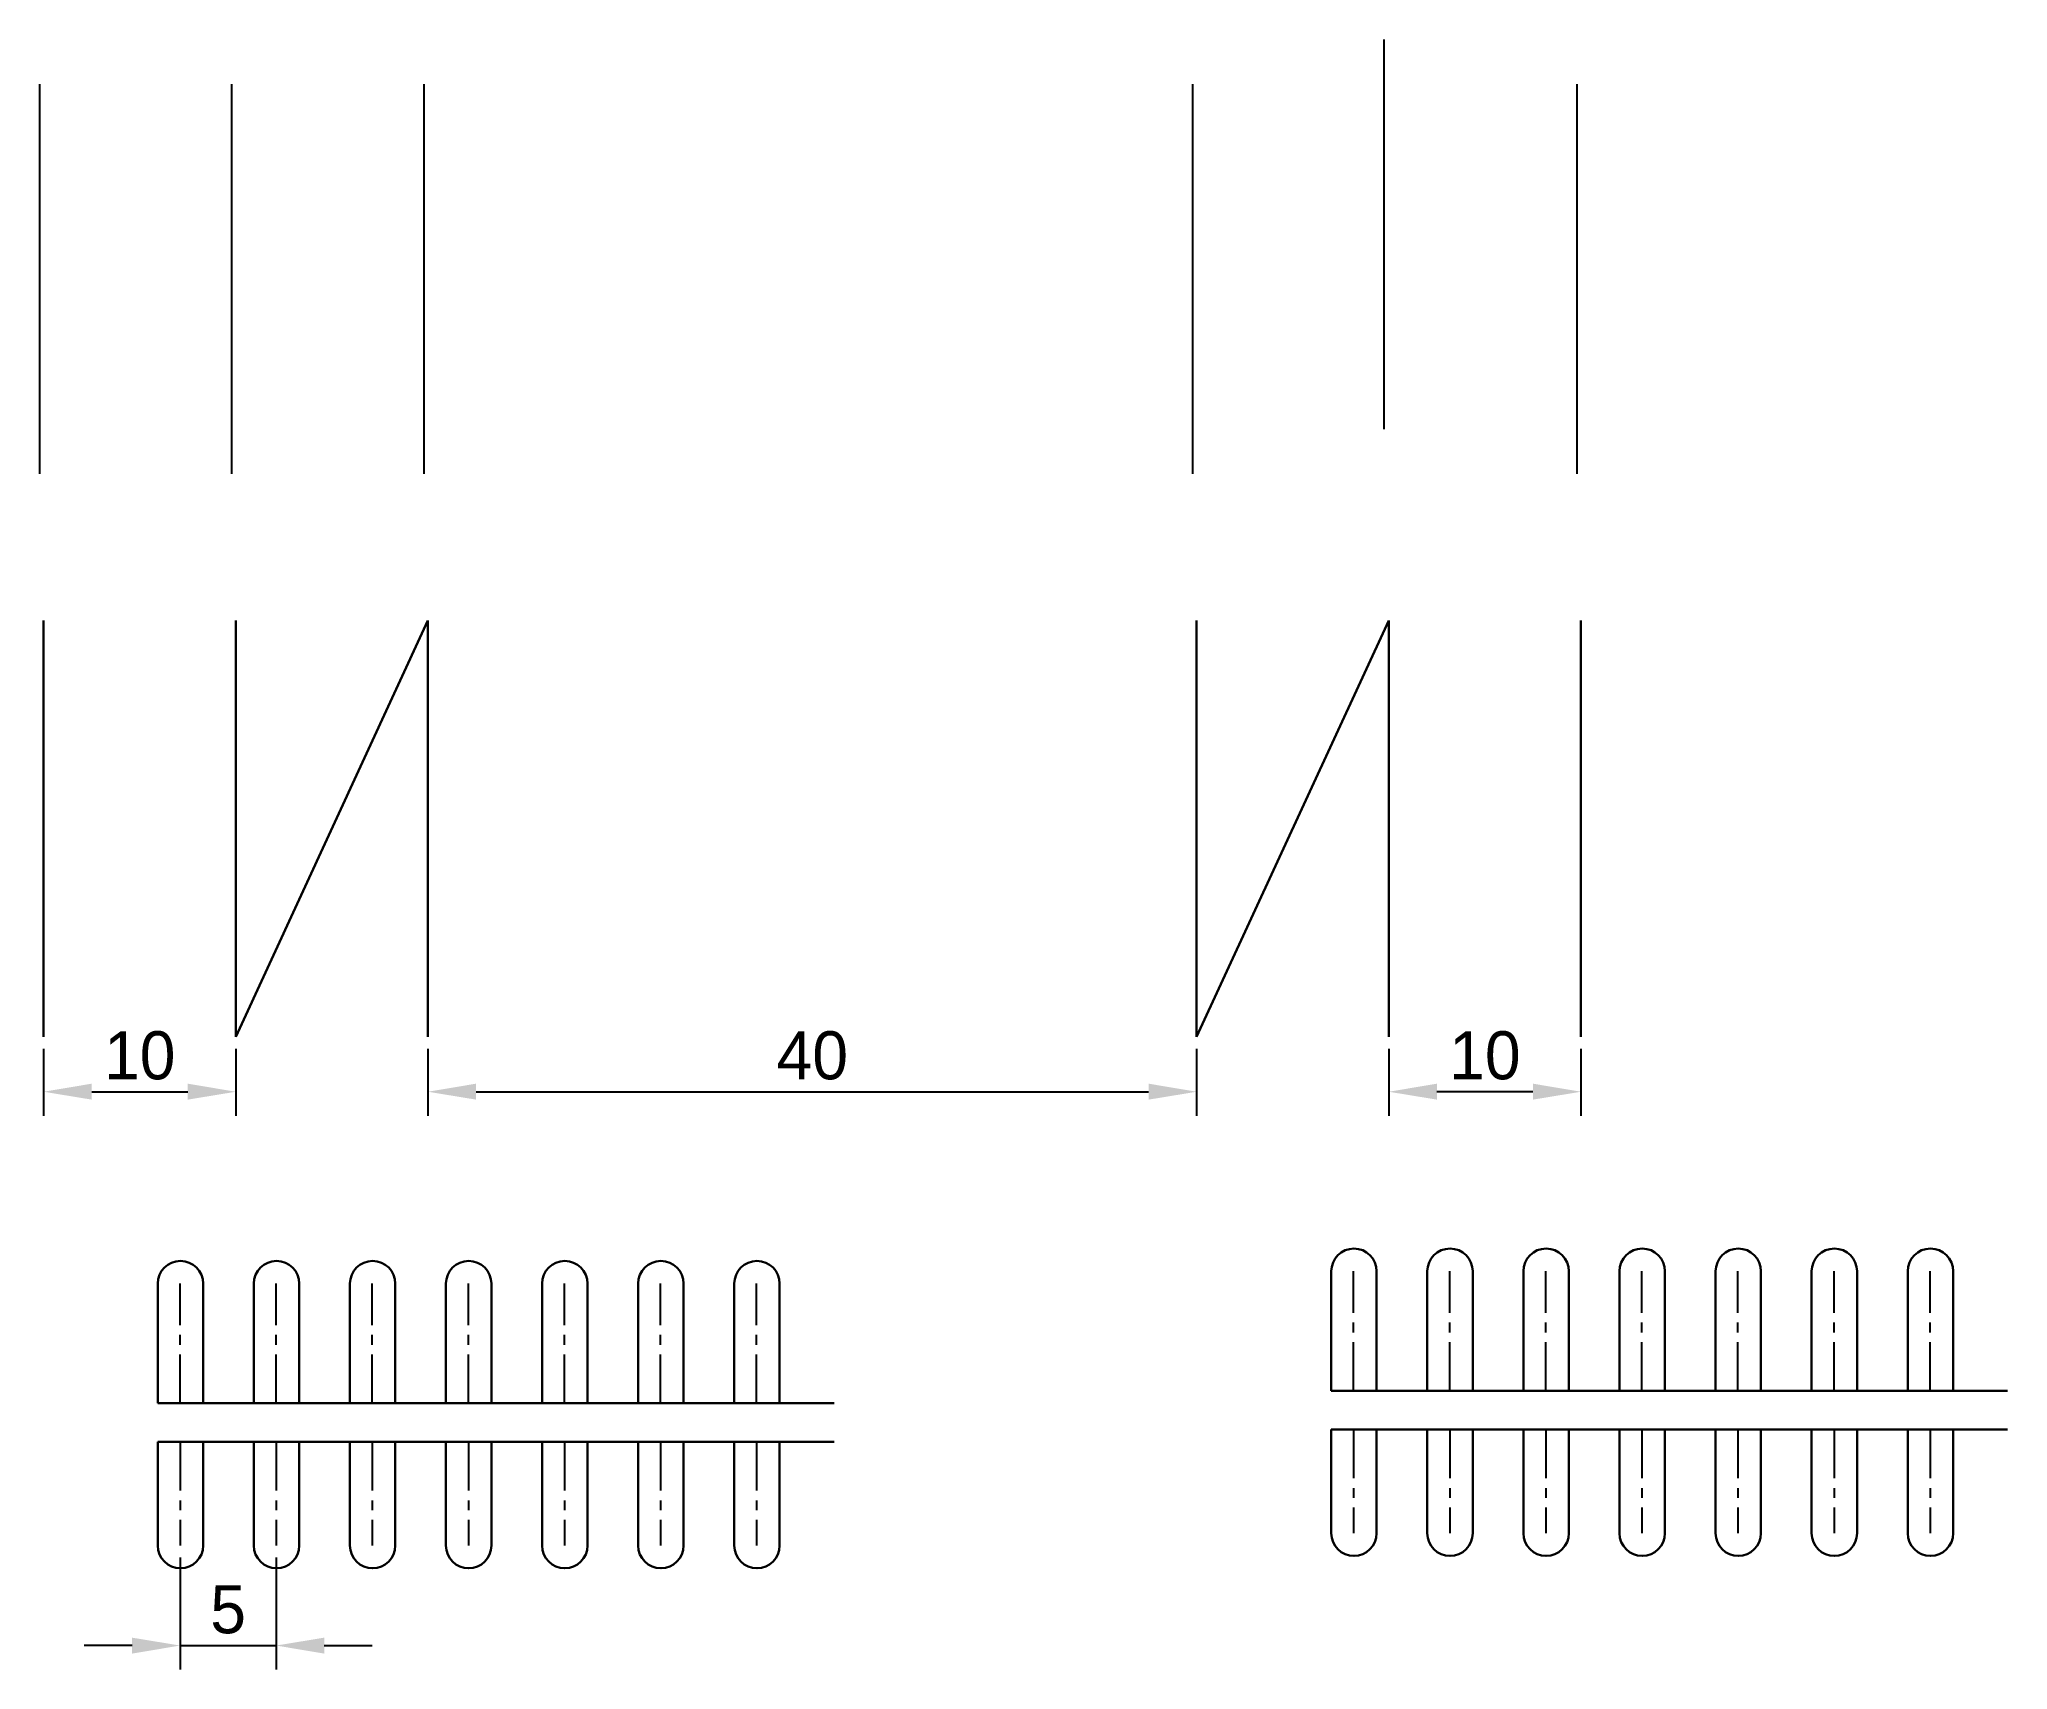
# Model space of a CAD drawing. Header units: millimetres. Extents: x 5007 to 10039, y 1497 to 2967.
# Drawn here: x 5006.9 to 5109.3, y 1496.7 to 1581.5 of the extents above; entities outside this region: 4.
import ezdxf

# ---------------------------------------------------------------- set-up
doc = ezdxf.new("R2010")
doc.units = ezdxf.units.MM
doc.linetypes.add('CENTER', pattern=[50.8, 31.75, -6.35, 6.35, -6.35])
doc.dimstyles.new('ISO-25', dxfattribs={"dimtxt": 2.5, "dimasz": 2.5, "dimexe": 1.25, "dimexo": 0.625, "dimtad": 1, "dimdsep": 46, "dimtxsty": 'Standard', "dimcen": 2.5, "dimadec": 0, "dimazin": 0, "dimtfac": 1, "dimtmove": 0, "dimatfit": 3, "dimfxl": 1, "dimarcsym": 0})

# ---------------------------------------------------------------- blocks, each defined once
blk = doc.blocks.new('*D1')
at = {"color": 0, "lineweight": -2, "transparency": 16777216}
for p, q in [((5014.19, 1502.56), (5014.19, 1496.73)), ((5019.19, 1502.56), (5019.19, 1496.73)), ((5011.69, 1497.98), (5009.19, 1497.98)), ((5014.19, 1497.98), (5019.19, 1497.98)), ((5021.69, 1497.98), (5024.19, 1497.98))]:
    blk.add_line(p, q, dxfattribs=at)
at = {"color": 0, "transparency": 16777216}
for points in [[(5011.69, 1498.39), (5011.69, 1497.56), (5014.19, 1497.98)], [(5021.69, 1498.39), (5021.69, 1497.56), (5019.19, 1497.98)]]:
    blk.add_solid(points, dxfattribs=at)
at = {"layer": 'Defpoints', "color": 0, "transparency": 16777216}
for p in [(5014.19, 1503.18), (5019.19, 1503.18), (5019.19, 1497.98)]:
    blk.add_point(p, dxfattribs=at)
at = {"color": 0, "transparency": 16777216, "insert": (5016.69, 1499.85), "char_height": 2.5, "attachment_point": 5}
blk.add_mtext('5', dxfattribs=at)
blk = doc.blocks.new('*D2')
at = {"color": 0, "lineweight": -2, "transparency": 16777216}
for p, q in [((5027.09, 1529.03), (5027.09, 1525.54)), ((5067.09, 1529.03), (5067.09, 1525.54)), ((5029.59, 1526.79), (5064.59, 1526.79))]:
    blk.add_line(p, q, dxfattribs=at)
at = {"color": 0, "transparency": 16777216}
for points in [[(5029.59, 1527.21), (5029.59, 1526.38), (5027.09, 1526.79)], [(5064.59, 1527.21), (5064.59, 1526.38), (5067.09, 1526.79)]]:
    blk.add_solid(points, dxfattribs=at)
at = {"layer": 'Defpoints', "color": 0, "transparency": 16777216}
for p in [(5027.09, 1529.65), (5067.09, 1529.65), (5067.09, 1526.79)]:
    blk.add_point(p, dxfattribs=at)
at = {"color": 0, "transparency": 16777216, "insert": (5047.09, 1528.67), "char_height": 2.5, "attachment_point": 5}
blk.add_mtext('40', dxfattribs=at)
blk = doc.blocks.new('*D6')
at = {"color": 0, "lineweight": -2, "transparency": 16777216}
for p, q in [((5007.09, 1529.03), (5007.09, 1525.54)), ((5017.09, 1529.03), (5017.09, 1525.54)), ((5009.59, 1526.79), (5014.59, 1526.79))]:
    blk.add_line(p, q, dxfattribs=at)
at = {"color": 0, "transparency": 16777216}
for points in [[(5009.59, 1527.21), (5009.59, 1526.38), (5007.09, 1526.79)], [(5014.59, 1527.21), (5014.59, 1526.38), (5017.09, 1526.79)]]:
    blk.add_solid(points, dxfattribs=at)
at = {"layer": 'Defpoints', "color": 0, "transparency": 16777216}
for p in [(5007.09, 1529.65), (5017.09, 1529.65), (5017.09, 1526.79)]:
    blk.add_point(p, dxfattribs=at)
at = {"color": 0, "transparency": 16777216, "insert": (5012.09, 1528.67), "char_height": 2.5, "attachment_point": 5}
blk.add_mtext('10', dxfattribs=at)
blk = doc.blocks.new('*D7')
at = {"color": 0, "lineweight": -2, "transparency": 16777216}
for p, q in [((5077.09, 1529.03), (5077.09, 1525.54)), ((5087.09, 1529.03), (5087.09, 1525.54)), ((5084.59, 1526.79), (5079.59, 1526.79))]:
    blk.add_line(p, q, dxfattribs=at)
at = {"color": 0, "transparency": 16777216}
for points in [[(5079.59, 1527.21), (5079.59, 1526.38), (5077.09, 1526.79)], [(5084.59, 1527.21), (5084.59, 1526.38), (5087.09, 1526.79)]]:
    blk.add_solid(points, dxfattribs=at)
at = {"layer": 'Defpoints', "color": 0, "transparency": 16777216}
for p in [(5077.09, 1529.65), (5087.09, 1529.65), (5077.09, 1526.79)]:
    blk.add_point(p, dxfattribs=at)
at = {"color": 0, "transparency": 16777216, "insert": (5082.09, 1528.67), "char_height": 2.5, "attachment_point": 5}
blk.add_mtext('10', dxfattribs=at)

msp = doc.modelspace()

# ---------------------------------------------------------------- linework, layer by layer
at = {"color": 1, "linetype": 'CENTER', "ltscale": 0.08}
for p, q in [((10034.782, 2966.307), (10037.466, 2961.658)), ((5075.256, 1511.223), (5075.256, 1517.451)), ((5080.256, 1511.223), (5080.256, 1517.451)), ((5085.256, 1511.223), (5085.256, 1517.451)), ((5090.256, 1511.223), (5090.256, 1517.451)), ((5095.256, 1511.223), (5095.256, 1517.451)), ((5100.256, 1511.223), (5100.256, 1517.451)), ((5105.256, 1511.223), (5105.256, 1517.451)), ((5014.19, 1510.582), (5014.19, 1516.809)), ((5019.19, 1510.582), (5019.19, 1516.809)), ((5024.19, 1510.582), (5024.19, 1516.809)), ((5029.19, 1510.582), (5029.19, 1516.809)), ((5034.19, 1510.582), (5034.19, 1516.809)), ((5039.19, 1510.582), (5039.19, 1516.809)), ((5044.19, 1510.582), (5044.19, 1516.809)), ((5075.256, 1509.223), (5075.256, 1503.824)), ((5080.256, 1509.223), (5080.256, 1503.824)), ((5085.256, 1509.223), (5085.256, 1503.824)), ((5090.256, 1509.223), (5090.256, 1503.824)), ((5095.256, 1509.223), (5095.256, 1503.824)), ((5100.256, 1509.223), (5100.256, 1503.824)), ((5105.256, 1509.223), (5105.256, 1503.824)), ((5014.19, 1508.582), (5014.19, 1503.183)), ((5019.19, 1508.582), (5019.19, 1503.183)), ((5024.19, 1508.582), (5024.19, 1503.183)), ((5029.19, 1508.582), (5029.19, 1503.183)), ((5034.19, 1508.582), (5034.19, 1503.183)), ((5039.19, 1508.582), (5039.19, 1503.183)), ((5044.19, 1508.582), (5044.19, 1503.183))]:
    msp.add_line(p, q, dxfattribs=at)
at = {"lineweight": 30}
for p, q in [((10035.927, 2966.724), (10038.505, 2962.258)), ((10033.671, 2965.902), (10036.457, 2961.076)), ((5007.088, 1551.301), (5007.088, 1529.652)), ((5017.088, 1529.652), (5027.088, 1551.301)), ((5017.088, 1551.301), (5017.088, 1529.652)), ((5027.088, 1551.301), (5027.088, 1529.652)), ((5067.088, 1551.301), (5067.088, 1529.652)), ((5067.088, 1529.652), (5077.088, 1551.301)), ((5077.088, 1551.301), (5077.088, 1529.652)), ((5087.088, 1551.301), (5087.088, 1529.652)), ((5074.092, 1511.223), (5074.092, 1517.451)), ((5076.456, 1511.223), (5076.456, 1517.451)), ((5079.092, 1511.223), (5079.092, 1517.451)), ((5081.456, 1511.223), (5081.456, 1517.451)), ((5084.092, 1511.223), (5084.092, 1517.451)), ((5086.456, 1511.223), (5086.456, 1517.451)), ((5089.092, 1511.223), (5089.092, 1517.451)), ((5091.456, 1511.223), (5091.456, 1517.451)), ((5094.092, 1511.223), (5094.092, 1517.451)), ((5096.456, 1511.223), (5096.456, 1517.451)), ((5099.092, 1511.223), (5099.092, 1517.451)), ((5101.456, 1511.223), (5101.456, 1517.451)), ((5104.092, 1511.223), (5104.092, 1517.451)), ((5106.456, 1511.223), (5106.456, 1517.451)), ((5013.026, 1510.582), (5013.026, 1516.809)), ((5015.39, 1510.582), (5015.39, 1516.809)), ((5018.026, 1510.582), (5018.026, 1516.809)), ((5020.39, 1510.582), (5020.39, 1516.809)), ((5023.026, 1510.582), (5023.026, 1516.809)), ((5025.39, 1510.582), (5025.39, 1516.809)), ((5028.026, 1510.582), (5028.026, 1516.809)), ((5030.39, 1510.582), (5030.39, 1516.809)), ((5033.026, 1510.582), (5033.026, 1516.809)), ((5035.39, 1510.582), (5035.39, 1516.809)), ((5038.026, 1510.582), (5038.026, 1516.809)), ((5040.39, 1510.582), (5040.39, 1516.809)), ((5043.026, 1510.582), (5043.026, 1516.809)), ((5045.39, 1510.582), (5045.39, 1516.809)), ((5074.092, 1509.223), (5074.092, 1503.824)), ((5076.456, 1509.223), (5076.456, 1503.824)), ((5079.092, 1509.223), (5079.092, 1503.824)), ((5081.456, 1509.223), (5081.456, 1503.824)), ((5084.092, 1509.223), (5084.092, 1503.824)), ((5086.456, 1509.223), (5086.456, 1503.824)), ((5089.092, 1509.223), (5089.092, 1503.824)), ((5091.456, 1509.223), (5091.456, 1503.824)), ((5094.092, 1509.223), (5094.092, 1503.824)), ((5096.456, 1509.223), (5096.456, 1503.824)), ((5099.092, 1509.223), (5099.092, 1503.824)), ((5101.456, 1509.223), (5101.456, 1503.824)), ((5104.092, 1509.223), (5104.092, 1503.824)), ((5106.456, 1509.223), (5106.456, 1503.824)), ((5013.026, 1508.582), (5013.026, 1503.183)), ((5015.39, 1508.582), (5015.39, 1503.183)), ((5018.026, 1508.582), (5018.026, 1503.183)), ((5020.39, 1508.582), (5020.39, 1503.183)), ((5023.026, 1508.582), (5023.026, 1503.183)), ((5025.39, 1508.582), (5025.39, 1503.183)), ((5028.026, 1508.582), (5028.026, 1503.183)), ((5030.39, 1508.582), (5030.39, 1503.183)), ((5033.026, 1508.582), (5033.026, 1503.183)), ((5035.39, 1508.582), (5035.39, 1503.183)), ((5038.026, 1508.582), (5038.026, 1503.183)), ((5040.39, 1508.582), (5040.39, 1503.183)), ((5043.026, 1508.582), (5043.026, 1503.183)), ((5045.39, 1508.582), (5045.39, 1503.183))]:
    msp.add_line(p, q, dxfattribs=at)
for p, q in [((5076.828, 1581.538), (5076.828, 1561.257)), ((5006.867, 1579.213), (5006.867, 1558.932)), ((5016.867, 1579.213), (5016.867, 1558.932)), ((5026.867, 1579.213), (5026.867, 1558.932)), ((5066.867, 1579.213), (5066.867, 1558.932)), ((5086.867, 1579.213), (5086.867, 1558.932))]:
    msp.add_line(p, q)
at = {"color": 6, "lineweight": 30}
for p, q in [((5074.092, 1511.223), (5109.291, 1511.223)), ((5013.026, 1510.582), (5048.225, 1510.582))]:
    msp.add_line(p, q, dxfattribs=at)
at = {"color": 2, "lineweight": 30}
for p, q in [((5074.092, 1509.223), (5109.291, 1509.223)), ((5013.026, 1508.582), (5048.225, 1508.582))]:
    msp.add_line(p, q, dxfattribs=at)
at = {"lineweight": 30}
for centre, start, end in [((10037.481, 2961.667), 210, 30), ((5014.208, 1516.809), 360, 180), ((5019.208, 1516.809), 360, 180), ((5024.208, 1516.809), 360, 180), ((5029.208, 1516.809), 360, 180), ((5034.208, 1516.809), 360, 180), ((5039.208, 1516.809), 360, 180), ((5044.208, 1516.809), 360, 180), ((5075.274, 1517.451), 360, 180), ((5080.274, 1517.451), 360, 180), ((5085.274, 1517.451), 360, 180), ((5090.274, 1517.451), 360, 180), ((5095.274, 1517.451), 360, 180), ((5100.274, 1517.451), 360, 180), ((5105.274, 1517.451), 360, 180), ((5075.274, 1503.824), 180, 0), ((5080.274, 1503.824), 180, 0), ((5085.274, 1503.824), 180, 0), ((5090.274, 1503.824), 180, 0), ((5095.274, 1503.824), 180, 0), ((5100.274, 1503.824), 180, 0), ((5105.274, 1503.824), 180, 0), ((5014.208, 1503.183), 180, 0), ((5019.208, 1503.183), 180, 0), ((5024.208, 1503.183), 180, 0), ((5029.208, 1503.183), 180, 0), ((5034.208, 1503.183), 180, 0), ((5039.208, 1503.183), 180, 0), ((5044.208, 1503.183), 180, 0)]:
    msp.add_arc(centre, 1.182, start, end, dxfattribs=at)

# ---------------------------------------------------------------- dimensions: what is measured, and where the dimension line sits
at = {"color": 3}
for base, p1, p2, picture, middle in [((5017.088, 1526.794), (5007.088, 1529.652), (5017.088, 1529.652), '*D6', (5012.088, 1528.669)), ((5067.088, 1526.794), (5027.088, 1529.652), (5067.088, 1529.652), '*D2', (5047.088, 1528.669)), ((5077.088, 1526.794), (5087.088, 1529.652), (5077.088, 1529.652), '*D7', (5082.088, 1528.669)), ((5019.19, 1497.977), (5014.19, 1503.183), (5019.19, 1503.183), '*D1', (5016.69, 1499.852))]:
    dim = msp.add_linear_dim(base=base, p1=p1, p2=p2, dimstyle='ISO-25', dxfattribs=at)
    dim.commit()
    dim.dimension.update_dxf_attribs({"geometry": picture, "text_midpoint": middle})

doc.saveas('drawing.dxf')
